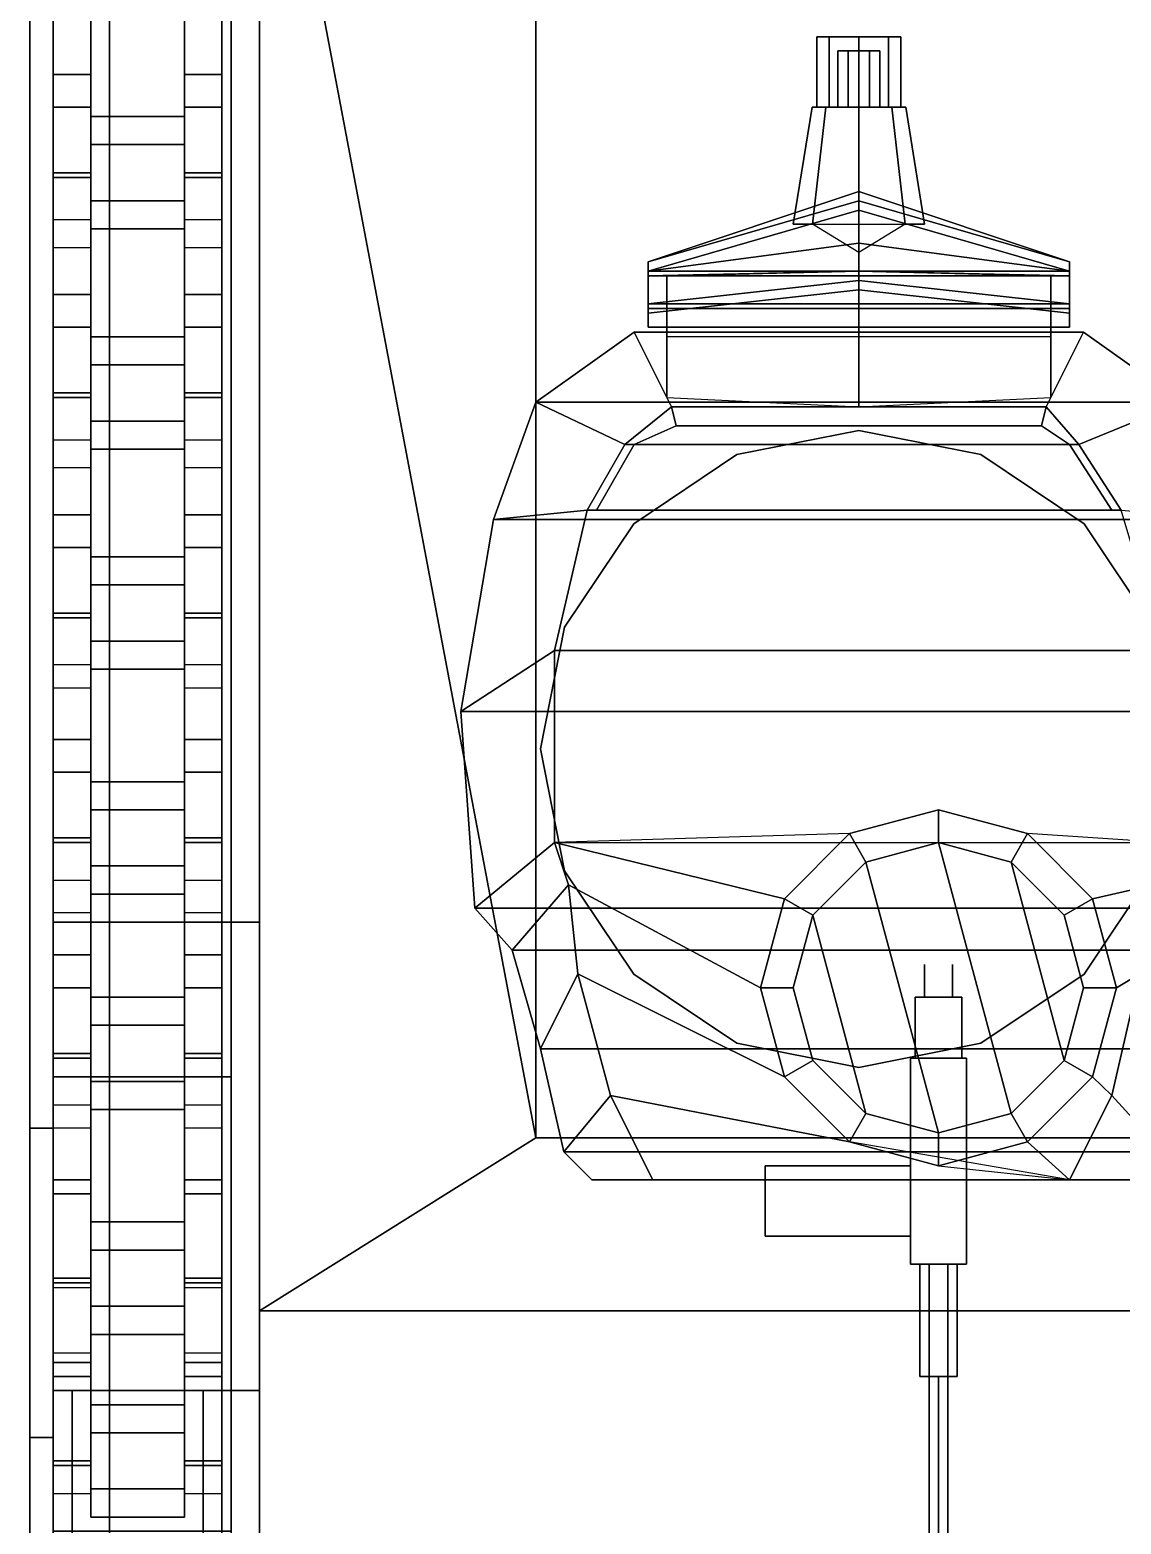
# Model space of a CAD drawing. Header units: millimetres. Extents: x -1.8 to 3, y -4.4 to 7.7.
# Drawn here: x -1.77 to 0.56, y -2.675 to 0.515 of the extents above; entities that cross this region are included whole.
import ezdxf

# ---------------------------------------------------------------- set-up
doc = ezdxf.new("R2010")
doc.units = ezdxf.units.MM
for name, color, linetype in [('gun', 1, 'Continuous'), ('mg_ring', 3, 'Continuous'), ('mudguards', 6, 'Continuous'), ('sleeve', 5, 'Continuous'), ('sleeve2', 5, 'Continuous'), ('tracks', 3, 'Continuous'), ('turret', 2, 'Continuous'), ('wheels', 2, 'Continuous')]:
    doc.layers.add(name, color=color, linetype=linetype)

msp = doc.modelspace()

# ---------------------------------------------------------------- linework, layer by layer
for points in [[(-1.77, 2.6, 0.87), (-1.77, 1.55, 0.45), (-1.77, -3.53, 1.47), (-1.77, 2.6, 1.47)], [(-1.77, 2.6, 1.47), (-1.77, -3.53, 1.47), (-1.72, -3.53, 1.47), (-1.72, 2.6, 1.47)], [(-1.72, -3.53, 1.47), (-1.72, 1.55, 0.45), (-1.72, 2.6, 0.87), (-1.72, 2.6, 1.47)], [(-1.28, 1.85, 0.43), (-1.28, -2.74, 0.43), (-1.28, -3.96, 2.05), (-1.28, 1.27, 2.05)], [(1.28, 1.85, 0.43), (1.28, -2.74, 0.43), (-1.28, -2.74, 0.43), (-1.28, 1.85, 0.43)], [(-1.77, 1.55, 0.45), (-1.77, -1.83, 0.45), (-1.77, -2.49, 0.7), (-1.77, -3.53, 1.47)], [(-1.72, 1.55, 0.45), (-1.72, -1.83, 0.45), (-1.77, -1.83, 0.45), (-1.77, 1.55, 0.45)], [(-1.72, -2.49, 0.7), (-1.72, -1.83, 0.45), (-1.72, 1.55, 0.45), (-1.72, -3.53, 1.47)], [(-1.28, 1.35, 2.04), (-1.28, 1.27, 2.05), (-0.69, -1.85, 2.41), (-0.69, 1.35, 2.41)], [(-0.69, 1.35, 2.41), (-0.69, -1.85, 2.41), (0.69, -1.85, 2.41), (0.69, 1.35, 2.41)], [(-0.69, -1.85, 2.41), (-1.28, 1.27, 2.05), (1.28, 1.27, 2.05), (0.69, -1.85, 2.41)], [(-1.28, 1.27, 2.05), (-1.28, -1.57, 2.05), (-1.28, -2.22, 2.05), (-0.69, -1.85, 2.41)], [(0.69, -1.85, 2.41), (1.28, 1.27, 2.05), (-1.28, 1.27, 2.05), (-0.69, -1.85, 2.41)], [(-1.64, 0.58, 0.45), (-1.64, 0.42, 0.31), (-1.72, 0.42, 0.31), (-1.72, 0.58, 0.45)], [(-1.72, 0.42, 0.31), (-1.72, 0.35, 0.34), (-1.72, 0.05, 0.45), (-1.72, 0.58, 0.45)], [(-1.64, 0.05, 0.45), (-1.64, 0.35, 0.34), (-1.64, 0.42, 0.31), (-1.64, 0.58, 0.45)], [(-1.36, 0.58, 0.45), (-1.36, 0.42, 0.31), (-1.44, 0.42, 0.31), (-1.44, 0.58, 0.45)], [(-1.44, 0.42, 0.31), (-1.44, 0.35, 0.34), (-1.44, 0.05, 0.45), (-1.44, 0.58, 0.45)], [(-1.36, 0.05, 0.45), (-1.36, 0.35, 0.34), (-1.36, 0.42, 0.31), (-1.36, 0.58, 0.45)], [(-1.64, 0.42, 0.31), (-1.64, 0.21, 0.16), (-1.72, 0.21, 0.16), (-1.72, 0.42, 0.31)], [(-1.72, 0.21, 0.16), (-1.72, 0.2, 0.22), (-1.72, 0.35, 0.34), (-1.72, 0.42, 0.31)], [(-1.64, 0.35, 0.34), (-1.64, 0.2, 0.22), (-1.64, 0.21, 0.16), (-1.64, 0.42, 0.31)], [(-1.36, 0.42, 0.31), (-1.36, 0.21, 0.16), (-1.44, 0.21, 0.16), (-1.44, 0.42, 0.31)], [(-1.44, 0.21, 0.16), (-1.44, 0.2, 0.22), (-1.44, 0.35, 0.34), (-1.44, 0.42, 0.31)], [(-1.36, 0.35, 0.34), (-1.36, 0.2, 0.22), (-1.36, 0.21, 0.16), (-1.36, 0.42, 0.31)], [(-1.72, 0.05, 0.45), (-1.72, 0.35, 0.34), (-1.64, 0.35, 0.34), (-1.64, 0.05, 0.45)], [(-1.72, 0.35, 0.34), (-1.72, 0.2, 0.22), (-1.64, 0.2, 0.22), (-1.64, 0.35, 0.34)], [(-1.44, 0.05, 0.45), (-1.44, 0.35, 0.34), (-1.36, 0.35, 0.34), (-1.36, 0.05, 0.45)], [(-1.44, 0.35, 0.34), (-1.44, 0.2, 0.22), (-1.36, 0.2, 0.22), (-1.36, 0.35, 0.34)], [(-1.64, 0.21, 0.16), (-1.64, 0.2, 0.22), (-1.72, 0.2, 0.22), (-1.72, 0.21, 0.16)], [(-1.36, 0.21, 0.16), (-1.36, 0.2, 0.22), (-1.44, 0.2, 0.22), (-1.44, 0.21, 0.16)], [(-1.72, -0.05, 0.31), (-1.72, -0.12, 0.34), (-1.72, -0.42, 0.45), (-1.72, 0.11, 0.45)], [(-1.64, 0.11, 0.45), (-1.64, -0.05, 0.31), (-1.72, -0.05, 0.31), (-1.72, 0.11, 0.45)], [(-1.64, -0.42, 0.45), (-1.64, -0.12, 0.34), (-1.64, -0.05, 0.31), (-1.64, 0.11, 0.45)], [(-1.44, -0.05, 0.31), (-1.44, -0.12, 0.34), (-1.44, -0.42, 0.45), (-1.44, 0.11, 0.45)], [(-1.36, 0.11, 0.45), (-1.36, -0.05, 0.31), (-1.44, -0.05, 0.31), (-1.44, 0.11, 0.45)], [(-1.36, -0.42, 0.45), (-1.36, -0.12, 0.34), (-1.36, -0.05, 0.31), (-1.36, 0.11, 0.45)], [(-1.72, -0.26, 0.16), (-1.72, -0.27, 0.22), (-1.72, -0.12, 0.34), (-1.72, -0.05, 0.31)], [(-1.64, -0.05, 0.31), (-1.64, -0.26, 0.16), (-1.72, -0.26, 0.16), (-1.72, -0.05, 0.31)], [(-1.64, -0.12, 0.34), (-1.64, -0.27, 0.22), (-1.64, -0.26, 0.16), (-1.64, -0.05, 0.31)], [(-1.44, -0.26, 0.16), (-1.44, -0.27, 0.22), (-1.44, -0.12, 0.34), (-1.44, -0.05, 0.31)], [(-1.36, -0.05, 0.31), (-1.36, -0.26, 0.16), (-1.44, -0.26, 0.16), (-1.44, -0.05, 0.31)], [(-1.36, -0.12, 0.34), (-1.36, -0.27, 0.22), (-1.36, -0.26, 0.16), (-1.36, -0.05, 0.31)], [(-1.72, -0.42, 0.45), (-1.72, -0.12, 0.34), (-1.64, -0.12, 0.34), (-1.64, -0.42, 0.45)], [(-1.72, -0.12, 0.34), (-1.72, -0.27, 0.22), (-1.64, -0.27, 0.22), (-1.64, -0.12, 0.34)], [(-1.44, -0.42, 0.45), (-1.44, -0.12, 0.34), (-1.36, -0.12, 0.34), (-1.36, -0.42, 0.45)], [(-1.44, -0.12, 0.34), (-1.44, -0.27, 0.22), (-1.36, -0.27, 0.22), (-1.36, -0.12, 0.34)], [(-1.64, -0.26, 0.16), (-1.64, -0.27, 0.22), (-1.72, -0.27, 0.22), (-1.72, -0.26, 0.16)], [(-1.36, -0.26, 0.16), (-1.36, -0.27, 0.22), (-1.44, -0.27, 0.22), (-1.44, -0.26, 0.16)], [(-1.64, -0.36, 0.45), (-1.64, -0.52, 0.31), (-1.72, -0.52, 0.31), (-1.72, -0.36, 0.45)], [(-1.72, -0.52, 0.31), (-1.72, -0.59, 0.34), (-1.72, -0.89, 0.45), (-1.72, -0.36, 0.45)], [(-1.64, -0.89, 0.45), (-1.64, -0.59, 0.34), (-1.64, -0.52, 0.31), (-1.64, -0.36, 0.45)], [(-1.36, -0.36, 0.45), (-1.36, -0.52, 0.31), (-1.44, -0.52, 0.31), (-1.44, -0.36, 0.45)], [(-1.44, -0.52, 0.31), (-1.44, -0.59, 0.34), (-1.44, -0.89, 0.45), (-1.44, -0.36, 0.45)], [(-1.36, -0.89, 0.45), (-1.36, -0.59, 0.34), (-1.36, -0.52, 0.31), (-1.36, -0.36, 0.45)], [(-1.64, -0.52, 0.31), (-1.64, -0.73, 0.16), (-1.72, -0.73, 0.16), (-1.72, -0.52, 0.31)], [(-1.72, -0.73, 0.16), (-1.72, -0.74, 0.22), (-1.72, -0.59, 0.34), (-1.72, -0.52, 0.31)], [(-1.64, -0.59, 0.34), (-1.64, -0.74, 0.22), (-1.64, -0.73, 0.16), (-1.64, -0.52, 0.31)], [(-1.36, -0.52, 0.31), (-1.36, -0.73, 0.16), (-1.44, -0.73, 0.16), (-1.44, -0.52, 0.31)], [(-1.44, -0.73, 0.16), (-1.44, -0.74, 0.22), (-1.44, -0.59, 0.34), (-1.44, -0.52, 0.31)], [(-1.36, -0.59, 0.34), (-1.36, -0.74, 0.22), (-1.36, -0.73, 0.16), (-1.36, -0.52, 0.31)], [(-1.72, -0.89, 0.45), (-1.72, -0.59, 0.34), (-1.64, -0.59, 0.34), (-1.64, -0.89, 0.45)], [(-1.72, -0.59, 0.34), (-1.72, -0.74, 0.22), (-1.64, -0.74, 0.22), (-1.64, -0.59, 0.34)], [(-1.44, -0.89, 0.45), (-1.44, -0.59, 0.34), (-1.36, -0.59, 0.34), (-1.36, -0.89, 0.45)], [(-1.44, -0.59, 0.34), (-1.44, -0.74, 0.22), (-1.36, -0.74, 0.22), (-1.36, -0.59, 0.34)], [(-1.64, -0.73, 0.16), (-1.64, -0.74, 0.22), (-1.72, -0.74, 0.22), (-1.72, -0.73, 0.16)], [(-1.36, -0.73, 0.16), (-1.36, -0.74, 0.22), (-1.44, -0.74, 0.22), (-1.44, -0.73, 0.16)], [(-1.72, -1, 0.31), (-1.72, -1.07, 0.34), (-1.72, -1.37, 0.45), (-1.72, -0.84, 0.45)], [(-1.64, -0.84, 0.45), (-1.64, -1, 0.31), (-1.72, -1, 0.31), (-1.72, -0.84, 0.45)], [(-1.64, -1.37, 0.45), (-1.64, -1.07, 0.34), (-1.64, -1, 0.31), (-1.64, -0.84, 0.45)], [(-1.44, -1, 0.31), (-1.44, -1.07, 0.34), (-1.44, -1.37, 0.45), (-1.44, -0.84, 0.45)], [(-1.36, -0.84, 0.45), (-1.36, -1, 0.31), (-1.44, -1, 0.31), (-1.44, -0.84, 0.45)], [(-1.36, -1.37, 0.45), (-1.36, -1.07, 0.34), (-1.36, -1, 0.31), (-1.36, -0.84, 0.45)], [(-1.72, -1.21, 0.16), (-1.72, -1.22, 0.22), (-1.72, -1.07, 0.34), (-1.72, -1, 0.31)], [(-1.64, -1, 0.31), (-1.64, -1.21, 0.16), (-1.72, -1.21, 0.16), (-1.72, -1, 0.31)], [(-1.64, -1.07, 0.34), (-1.64, -1.22, 0.22), (-1.64, -1.21, 0.16), (-1.64, -1, 0.31)], [(-1.44, -1.21, 0.16), (-1.44, -1.22, 0.22), (-1.44, -1.07, 0.34), (-1.44, -1, 0.31)], [(-1.36, -1, 0.31), (-1.36, -1.21, 0.16), (-1.44, -1.21, 0.16), (-1.44, -1, 0.31)], [(-1.36, -1.07, 0.34), (-1.36, -1.22, 0.22), (-1.36, -1.21, 0.16), (-1.36, -1, 0.31)], [(-1.72, -1.37, 0.45), (-1.72, -1.07, 0.34), (-1.64, -1.07, 0.34), (-1.64, -1.37, 0.45)], [(-1.72, -1.07, 0.34), (-1.72, -1.22, 0.22), (-1.64, -1.22, 0.22), (-1.64, -1.07, 0.34)], [(-1.44, -1.37, 0.45), (-1.44, -1.07, 0.34), (-1.36, -1.07, 0.34), (-1.36, -1.37, 0.45)], [(-1.44, -1.07, 0.34), (-1.44, -1.22, 0.22), (-1.36, -1.22, 0.22), (-1.36, -1.07, 0.34)], [(-1.64, -1.21, 0.16), (-1.64, -1.22, 0.22), (-1.72, -1.22, 0.22), (-1.72, -1.21, 0.16)], [(-1.36, -1.21, 0.16), (-1.36, -1.22, 0.22), (-1.44, -1.22, 0.22), (-1.44, -1.21, 0.16)], [(-1.64, -1.3, 0.45), (-1.64, -1.46, 0.31), (-1.72, -1.46, 0.31), (-1.72, -1.3, 0.45)], [(-1.72, -1.46, 0.31), (-1.72, -1.53, 0.34), (-1.72, -1.83, 0.45), (-1.72, -1.3, 0.45)], [(-1.64, -1.83, 0.45), (-1.64, -1.53, 0.34), (-1.64, -1.46, 0.31), (-1.64, -1.3, 0.45)], [(-1.36, -1.3, 0.45), (-1.36, -1.46, 0.31), (-1.44, -1.46, 0.31), (-1.44, -1.3, 0.45)], [(-1.44, -1.46, 0.31), (-1.44, -1.53, 0.34), (-1.44, -1.83, 0.45), (-1.44, -1.3, 0.45)], [(-1.36, -1.83, 0.45), (-1.36, -1.53, 0.34), (-1.36, -1.46, 0.31), (-1.36, -1.3, 0.45)], [(-1.28, -1.39, 1.72), (-1.28, -1.39, 1.32), (-1.72, -1.39, 1.32), (-1.72, -1.39, 1.72)], [(-1.72, -1.39, 1.32), (-1.72, -2.39, 1.32), (-1.72, -2.39, 1.72), (-1.72, -1.39, 1.72)], [(-1.72, -1.39, 1.72), (-1.72, -2.39, 1.72), (-1.28, -2.39, 1.72), (-1.28, -1.39, 1.72)], [(-1.28, -2.39, 1.72), (-1.28, -2.39, 1.32), (-1.28, -1.39, 1.32), (-1.28, -1.39, 1.72)], [(-1.64, -1.46, 0.31), (-1.64, -1.67, 0.16), (-1.72, -1.67, 0.16), (-1.72, -1.46, 0.31)], [(-1.72, -1.67, 0.16), (-1.72, -1.68, 0.22), (-1.72, -1.53, 0.34), (-1.72, -1.46, 0.31)], [(-1.64, -1.53, 0.34), (-1.64, -1.68, 0.22), (-1.64, -1.67, 0.16), (-1.64, -1.46, 0.31)], [(-1.36, -1.46, 0.31), (-1.36, -1.67, 0.16), (-1.44, -1.67, 0.16), (-1.44, -1.46, 0.31)], [(-1.44, -1.67, 0.16), (-1.44, -1.68, 0.22), (-1.44, -1.53, 0.34), (-1.44, -1.46, 0.31)], [(-1.36, -1.53, 0.34), (-1.36, -1.68, 0.22), (-1.36, -1.67, 0.16), (-1.36, -1.46, 0.31)], [(-1.72, -1.83, 0.45), (-1.72, -1.53, 0.34), (-1.64, -1.53, 0.34), (-1.64, -1.83, 0.45)], [(-1.72, -1.53, 0.34), (-1.72, -1.68, 0.22), (-1.64, -1.68, 0.22), (-1.64, -1.53, 0.34)], [(-1.44, -1.83, 0.45), (-1.44, -1.53, 0.34), (-1.36, -1.53, 0.34), (-1.36, -1.83, 0.45)], [(-1.44, -1.53, 0.34), (-1.44, -1.68, 0.22), (-1.36, -1.68, 0.22), (-1.36, -1.53, 0.34)], [(-1.64, -1.67, 0.16), (-1.64, -1.68, 0.22), (-1.72, -1.68, 0.22), (-1.72, -1.67, 0.16)], [(-1.36, -1.67, 0.16), (-1.36, -1.68, 0.22), (-1.44, -1.68, 0.22), (-1.44, -1.67, 0.16)], [(-1.72, -1.94, 0.38), (-1.72, -1.97, 0.44), (-1.72, -2.31, 0.64), (-1.72, -1.78, 0.45)], [(-1.64, -1.78, 0.45), (-1.64, -1.94, 0.38), (-1.72, -1.94, 0.38), (-1.72, -1.78, 0.45)], [(-1.64, -2.31, 0.64), (-1.64, -1.97, 0.44), (-1.64, -1.94, 0.38), (-1.64, -1.78, 0.45)], [(-1.44, -1.94, 0.38), (-1.44, -1.97, 0.44), (-1.44, -2.31, 0.64), (-1.44, -1.78, 0.45)], [(-1.36, -1.78, 0.45), (-1.36, -1.94, 0.38), (-1.44, -1.94, 0.38), (-1.44, -1.78, 0.45)], [(-1.36, -2.31, 0.64), (-1.36, -1.97, 0.44), (-1.36, -1.94, 0.38), (-1.36, -1.78, 0.45)], [(-1.77, -2.49, 0.7), (-1.77, -1.83, 0.45), (-1.72, -1.83, 0.45), (-1.72, -2.49, 0.7)], [(-0.69, -1.85, 2.41), (-1.28, -2.22, 2.05), (1.28, -2.22, 2.05), (0.69, -1.85, 2.41)], [(-1.72, -2.15, 0.31), (-1.72, -2.16, 0.37), (-1.72, -1.97, 0.44), (-1.72, -1.94, 0.38)], [(-1.64, -1.94, 0.38), (-1.64, -2.15, 0.31), (-1.72, -2.15, 0.31), (-1.72, -1.94, 0.38)], [(-1.64, -1.97, 0.44), (-1.64, -2.16, 0.37), (-1.64, -2.15, 0.31), (-1.64, -1.94, 0.38)], [(-1.44, -2.15, 0.31), (-1.44, -2.16, 0.37), (-1.44, -1.97, 0.44), (-1.44, -1.94, 0.38)], [(-1.36, -1.94, 0.38), (-1.36, -2.15, 0.31), (-1.44, -2.15, 0.31), (-1.44, -1.94, 0.38)], [(-1.36, -1.97, 0.44), (-1.36, -2.16, 0.37), (-1.36, -2.15, 0.31), (-1.36, -1.94, 0.38)], [(-1.72, -2.31, 0.64), (-1.72, -1.97, 0.44), (-1.64, -1.97, 0.44), (-1.64, -2.31, 0.64)], [(-1.72, -1.97, 0.44), (-1.72, -2.16, 0.37), (-1.64, -2.16, 0.37), (-1.64, -1.97, 0.44)], [(-1.44, -2.31, 0.64), (-1.44, -1.97, 0.44), (-1.36, -1.97, 0.44), (-1.36, -2.31, 0.64)], [(-1.44, -1.97, 0.44), (-1.44, -2.16, 0.37), (-1.36, -2.16, 0.37), (-1.36, -1.97, 0.44)], [(-1.64, -2.15, 0.31), (-1.64, -2.16, 0.37), (-1.72, -2.16, 0.37), (-1.72, -2.15, 0.31)], [(-1.36, -2.15, 0.31), (-1.36, -2.16, 0.37), (-1.44, -2.16, 0.37), (-1.44, -2.15, 0.31)], [(-1.72, -2.33, 0.49), (-1.72, -2.36, 0.57), (-1.72, -2.61, 0.79), (-1.72, -2.17, 0.6)], [(-1.64, -2.17, 0.6), (-1.64, -2.33, 0.49), (-1.72, -2.33, 0.49), (-1.72, -2.17, 0.6)], [(-1.64, -2.61, 0.79), (-1.64, -2.36, 0.57), (-1.64, -2.33, 0.49), (-1.64, -2.17, 0.6)], [(-1.44, -2.33, 0.49), (-1.44, -2.36, 0.57), (-1.44, -2.61, 0.79), (-1.44, -2.17, 0.6)], [(-1.36, -2.17, 0.6), (-1.36, -2.33, 0.49), (-1.44, -2.33, 0.49), (-1.44, -2.17, 0.6)], [(-1.36, -2.61, 0.79), (-1.36, -2.36, 0.57), (-1.36, -2.33, 0.49), (-1.36, -2.17, 0.6)], [(-1.28, -2.22, 2.05), (-1.28, -3.96, 2.05), (1.28, -3.96, 2.05), (1.28, -2.22, 2.05)], [(-1.72, -2.54, 0.46), (-1.72, -2.55, 0.52), (-1.72, -2.36, 0.57), (-1.72, -2.33, 0.49)], [(-1.64, -2.33, 0.49), (-1.64, -2.54, 0.46), (-1.72, -2.54, 0.46), (-1.72, -2.33, 0.49)], [(-1.72, -2.61, 0.79), (-1.72, -2.36, 0.57), (-1.64, -2.36, 0.57), (-1.64, -2.61, 0.79)], [(-1.72, -2.36, 0.57), (-1.72, -2.55, 0.52), (-1.64, -2.55, 0.52), (-1.64, -2.36, 0.57)], [(-1.64, -2.36, 0.57), (-1.64, -2.55, 0.52), (-1.64, -2.54, 0.46), (-1.64, -2.33, 0.49)], [(-1.44, -2.54, 0.46), (-1.44, -2.55, 0.52), (-1.44, -2.36, 0.57), (-1.44, -2.33, 0.49)], [(-1.36, -2.33, 0.49), (-1.36, -2.54, 0.46), (-1.44, -2.54, 0.46), (-1.44, -2.33, 0.49)], [(-1.44, -2.61, 0.79), (-1.44, -2.36, 0.57), (-1.36, -2.36, 0.57), (-1.36, -2.61, 0.79)], [(-1.44, -2.36, 0.57), (-1.44, -2.55, 0.52), (-1.36, -2.55, 0.52), (-1.36, -2.36, 0.57)], [(-1.36, -2.36, 0.57), (-1.36, -2.55, 0.52), (-1.36, -2.54, 0.46), (-1.36, -2.33, 0.49)], [(-1.68, -2.39, 1.32), (-1.68, -3.48, 1.56), (-1.72, -3.48, 1.56), (-1.72, -2.39, 1.32)], [(-1.72, -2.39, 1.72), (-1.72, -3.48, 1.65), (-1.68, -3.48, 1.65), (-1.68, -2.39, 1.72)], [(-1.72, -2.39, 1.32), (-1.72, -3.48, 1.56), (-1.72, -3.48, 1.65), (-1.72, -2.39, 1.72)], [(-1.68, -3.48, 1.65), (-1.68, -3.48, 1.56), (-1.68, -2.39, 1.32), (-1.68, -2.39, 1.72)], [(-1.68, -2.39, 1.72), (-1.68, -2.39, 1.32), (-1.28, -2.39, 1.32), (-1.28, -2.39, 1.72)], [(-1.36, -2.39, 1.32), (-1.36, -3.48, 1.56), (-1.4, -3.48, 1.56), (-1.4, -2.39, 1.32)], [(-1.4, -2.39, 1.72), (-1.4, -3.48, 1.65), (-1.36, -3.48, 1.65), (-1.36, -2.39, 1.72)], [(-1.4, -2.39, 1.32), (-1.4, -3.48, 1.56), (-1.4, -3.48, 1.65), (-1.4, -2.39, 1.72)], [(-1.36, -3.48, 1.65), (-1.36, -3.48, 1.56), (-1.36, -2.39, 1.32), (-1.36, -2.39, 1.72)], [(-1.77, -3.53, 1.47), (-1.77, -2.49, 0.7), (-1.72, -2.49, 0.7), (-1.72, -3.53, 1.47)], [(-1.64, -2.54, 0.46), (-1.64, -2.55, 0.52), (-1.72, -2.55, 0.52), (-1.72, -2.54, 0.46)], [(-1.36, -2.54, 0.46), (-1.36, -2.55, 0.52), (-1.44, -2.55, 0.52), (-1.44, -2.54, 0.46)]]:
    msp.add_3dface(points)
at = {"layer": 'gun'}
for points in [[(0.0225, 0.47, 2.691), (-0.0225, 0.47, 2.691), (-0.045, 0.47, 2.73), (0.045, 0.47, 2.73)], [(0.045, 0.47, 2.73), (-0.045, 0.47, 2.73), (-0.0225, 0.47, 2.769), (0.0225, 0.47, 2.769)], [(-0.045, 0.47, 2.73), (-0.0225, 0.47, 2.691), (-0.0225, 0.35, 2.691), (-0.045, 0.35, 2.73)], [(-0.0225, 0.47, 2.769), (-0.045, 0.47, 2.73), (-0.045, 0.35, 2.73), (-0.0225, 0.35, 2.769)], [(-0.0225, 0.47, 2.691), (0.0225, 0.47, 2.691), (0.0225, 0.35, 2.691), (-0.0225, 0.35, 2.691)], [(0.0225, 0.47, 2.769), (-0.0225, 0.47, 2.769), (-0.0225, 0.35, 2.769), (0.0225, 0.35, 2.769)], [(0.0225, 0.47, 2.691), (0.045, 0.47, 2.73), (0.045, 0.35, 2.73), (0.0225, 0.35, 2.691)], [(0.045, 0.47, 2.73), (0.0225, 0.47, 2.769), (0.0225, 0.35, 2.769), (0.045, 0.35, 2.73)], [(0.14, -1.55, 3.35), (0.14, -1.55, 3.32), (0.14, -1.51, 3.32), (0.14, -1.48, 3.35)], [(0.14, -1.55, 3.28), (0.14, -1.55, 3.25), (0.14, -1.48, 3.25), (0.14, -1.51, 3.28)], [(0.14, -1.51, 3.32), (0.14, -1.51, 3.28), (0.14, -1.48, 3.25), (0.14, -1.48, 3.35)], [(0.2, -1.55, 3.28), (0.2, -1.55, 3.25), (0.2, -1.48, 3.25), (0.2, -1.51, 3.28)], [(0.2, -1.55, 3.35), (0.2, -1.55, 3.32), (0.2, -1.51, 3.32), (0.2, -1.48, 3.35)], [(0.2, -1.51, 3.32), (0.2, -1.51, 3.28), (0.2, -1.48, 3.25), (0.2, -1.48, 3.35)], [(0.12, -1.55, 3.23), (0.12, -1.68, 3.23), (0.12, -1.68, 3.37), (0.12, -1.55, 3.37)], [(0.22, -1.55, 3.37), (0.22, -1.55, 3.23), (0.12, -1.55, 3.23), (0.12, -1.55, 3.37)], [(0.22, -1.55, 3.23), (0.22, -1.68, 3.23), (0.12, -1.68, 3.23), (0.12, -1.55, 3.23)], [(0.12, -1.55, 3.37), (0.12, -1.68, 3.37), (0.22, -1.68, 3.37), (0.22, -1.55, 3.37)], [(0.22, -1.68, 3.37), (0.22, -1.68, 3.23), (0.22, -1.55, 3.23), (0.22, -1.55, 3.37)], [(0.23, -1.68, 3.37), (0.23, -1.68, 3.21), (0.11, -1.68, 3.21), (0.11, -1.68, 3.37)], [(0.11, -1.68, 3.21), (0.11, -2.12, 3.21), (0.11, -2.12, 3.37), (0.11, -1.68, 3.37)], [(0.23, -1.68, 3.21), (0.23, -2.12, 3.21), (0.11, -2.12, 3.21), (0.11, -1.68, 3.21)], [(0.11, -1.68, 3.37), (0.11, -2.12, 3.37), (0.23, -2.12, 3.37), (0.23, -1.68, 3.37)], [(0.23, -2.12, 3.37), (0.23, -2.12, 3.21), (0.23, -1.68, 3.21), (0.23, -1.68, 3.37)], [(-0.2, -1.91, 3.41), (-0.2, -1.91, 3.14), (-0.2, -2.06, 3.14), (-0.2, -2.06, 3.41)], [(0.11, -1.91, 3.41), (0.11, -1.91, 3.14), (-0.2, -1.91, 3.14), (-0.2, -1.91, 3.41)], [(-0.2, -1.91, 3.14), (0.11, -1.91, 3.14), (0.11, -2.06, 3.14), (-0.2, -2.06, 3.14)], [(-0.2, -2.06, 3.41), (0.11, -2.06, 3.41), (0.11, -1.91, 3.41), (-0.2, -1.91, 3.41)], [(0.11, -2.06, 3.41), (0.11, -2.06, 3.14), (0.11, -1.91, 3.14), (0.11, -1.91, 3.41)], [(-0.2, -2.06, 3.14), (0.11, -2.06, 3.14), (0.11, -2.06, 3.41), (-0.2, -2.06, 3.41)], [(0.11, -2.12, 3.37), (0.11, -2.12, 3.21), (0.23, -2.12, 3.21), (0.23, -2.12, 3.37)], [(0.13, -2.12, 3.3), (0.15, -2.12, 3.2654), (0.15, -2.36, 3.2654), (0.13, -2.36, 3.3)], [(0.15, -2.12, 3.3346), (0.13, -2.12, 3.3), (0.13, -2.36, 3.3), (0.15, -2.36, 3.3346)], [(0.15, -2.12, 3.2654), (0.19, -2.12, 3.2654), (0.19, -2.36, 3.2654), (0.15, -2.36, 3.2654)], [(0.19, -2.12, 3.3346), (0.15, -2.12, 3.3346), (0.15, -2.36, 3.3346), (0.19, -2.36, 3.3346)], [(0.19, -2.12, 3.2654), (0.21, -2.12, 3.3), (0.21, -2.36, 3.3), (0.19, -2.36, 3.2654)], [(0.21, -2.12, 3.3), (0.19, -2.12, 3.3346), (0.19, -2.36, 3.3346), (0.21, -2.36, 3.3)], [(0.21, -2.36, 3.3), (0.13, -2.36, 3.3), (0.15, -2.36, 3.2654), (0.19, -2.36, 3.2654)], [(0.19, -2.36, 3.3346), (0.15, -2.36, 3.3346), (0.13, -2.36, 3.3), (0.21, -2.36, 3.3)], [(0.15, -2.36, 3.3), (0.17, -2.36, 3.28), (0.17, -3.03, 3.28), (0.15, -3.03, 3.3)], [(0.17, -2.36, 3.32), (0.15, -2.36, 3.3), (0.15, -3.03, 3.3), (0.17, -3.03, 3.32)], [(0.17, -2.36, 3.28), (0.19, -2.36, 3.3), (0.19, -3.03, 3.3), (0.17, -3.03, 3.28)], [(0.19, -2.36, 3.3), (0.17, -2.36, 3.32), (0.17, -3.03, 3.32), (0.19, -3.03, 3.3)]]:
    msp.add_3dface(points, dxfattribs=at)
at = {"layer": 'mg_ring'}
for points in [[(0.015, -1.2615, 3.03), (0.17, -1.22, 3.03), (0.17, -1.15, 3.03), (-0.02, -1.2009, 3.03)], [(-0.02, -1.2009, 3.03), (0.17, -1.15, 3.03), (0.17, -1.15, 3.02), (-0.02, -1.2009, 3.02)], [(0.17, -1.22, 3.03), (0.325, -1.2615, 3.03), (0.36, -1.2009, 3.03), (0.17, -1.15, 3.03)], [(0.17, -1.15, 3.03), (0.36, -1.2009, 3.03), (0.36, -1.2009, 3.02), (0.17, -1.15, 3.02)], [(-0.0985, -1.375, 3.03), (0.015, -1.2615, 3.03), (-0.02, -1.2009, 3.03), (-0.1591, -1.34, 3.03)], [(-0.1591, -1.34, 3.03), (-0.02, -1.2009, 3.03), (-0.02, -1.2009, 3.02), (-0.1591, -1.34, 3.02)], [(0.325, -1.2615, 3.03), (0.4385, -1.375, 3.03), (0.4991, -1.34, 3.03), (0.36, -1.2009, 3.03)], [(0.36, -1.2009, 3.03), (0.4991, -1.34, 3.03), (0.4991, -1.34, 3.02), (0.36, -1.2009, 3.02)], [(0.17, -1.22, 3.03), (0.015, -1.2615, 3.03), (0.015, -1.2615, 2.9), (0.17, -1.22, 2.9)], [(0.325, -1.7985, 2.9), (0.17, -1.22, 2.9), (0.015, -1.2615, 2.9), (0.17, -1.84, 2.9)], [(0.325, -1.2615, 3.03), (0.17, -1.22, 3.03), (0.17, -1.22, 2.9), (0.325, -1.2615, 2.9)], [(0.4385, -1.685, 2.9), (0.325, -1.2615, 2.9), (0.17, -1.22, 2.9), (0.325, -1.7985, 2.9)], [(0.015, -1.2615, 3.03), (-0.0985, -1.375, 3.03), (-0.0985, -1.375, 2.9), (0.015, -1.2615, 2.9)], [(0.17, -1.84, 2.9), (0.015, -1.2615, 2.9), (-0.0985, -1.375, 2.9), (0.015, -1.7985, 2.9)], [(0.4385, -1.375, 3.03), (0.325, -1.2615, 3.03), (0.325, -1.2615, 2.9), (0.4385, -1.375, 2.9)], [(0.48, -1.53, 2.9), (0.4385, -1.375, 2.9), (0.325, -1.2615, 2.9), (0.4385, -1.685, 2.9)], [(-0.14, -1.53, 3.03), (-0.0985, -1.375, 3.03), (-0.1591, -1.34, 3.03), (-0.21, -1.53, 3.03)], [(-0.21, -1.53, 3.03), (-0.1591, -1.34, 3.03), (-0.1591, -1.34, 3.02), (-0.21, -1.53, 3.02)], [(0.4385, -1.375, 3.03), (0.48, -1.53, 3.03), (0.55, -1.53, 3.03), (0.4991, -1.34, 3.03)], [(0.4991, -1.34, 3.03), (0.55, -1.53, 3.03), (0.55, -1.53, 3.02), (0.4991, -1.34, 3.02)], [(-0.0985, -1.375, 3.03), (-0.14, -1.53, 3.03), (-0.14, -1.53, 2.9), (-0.0985, -1.375, 2.9)], [(0.015, -1.7985, 2.9), (-0.0985, -1.375, 2.9), (-0.14, -1.53, 2.9), (-0.0985, -1.685, 2.9)], [(0.48, -1.53, 3.03), (0.4385, -1.375, 3.03), (0.4385, -1.375, 2.9), (0.48, -1.53, 2.9)], [(-0.0985, -1.685, 3.03), (-0.14, -1.53, 3.03), (-0.21, -1.53, 3.03), (-0.1591, -1.72, 3.03)], [(-0.1591, -1.72, 3.03), (-0.21, -1.53, 3.03), (-0.21, -1.53, 3.02), (-0.1591, -1.72, 3.02)], [(-0.14, -1.53, 3.03), (-0.0985, -1.685, 3.03), (-0.0985, -1.685, 2.9), (-0.14, -1.53, 2.9)], [(0.4385, -1.685, 3.03), (0.48, -1.53, 3.03), (0.48, -1.53, 2.9), (0.4385, -1.685, 2.9)], [(0.48, -1.53, 3.03), (0.4385, -1.685, 3.03), (0.4991, -1.72, 3.03), (0.55, -1.53, 3.03)], [(0.55, -1.53, 3.03), (0.4991, -1.72, 3.03), (0.4991, -1.72, 3.02), (0.55, -1.53, 3.02)], [(0.015, -1.7985, 3.03), (-0.0985, -1.685, 3.03), (-0.1591, -1.72, 3.03), (-0.02, -1.8591, 3.03)], [(-0.0985, -1.685, 3.03), (0.015, -1.7985, 3.03), (0.015, -1.7985, 2.9), (-0.0985, -1.685, 2.9)], [(0.325, -1.7985, 3.03), (0.4385, -1.685, 3.03), (0.4385, -1.685, 2.9), (0.325, -1.7985, 2.9)], [(0.4385, -1.685, 3.03), (0.325, -1.7985, 3.03), (0.36, -1.8591, 3.03), (0.4991, -1.72, 3.03)], [(-0.02, -1.8591, 3.03), (-0.1591, -1.72, 3.03), (-0.1591, -1.72, 3.02), (-0.02, -1.8591, 3.02)], [(0.4991, -1.72, 3.03), (0.36, -1.8591, 3.03), (0.36, -1.8591, 3.02), (0.4991, -1.72, 3.02)], [(0.11, -1.9, 3.31), (0.11, -1.91, 3.03), (0.11, -1.76, 3.03), (0.11, -1.84, 3.31)], [(0.23, -1.9, 3.31), (0.23, -1.91, 3.03), (0.23, -1.76, 3.03), (0.23, -1.84, 3.31)], [(0.17, -1.84, 3.03), (0.015, -1.7985, 3.03), (-0.02, -1.8591, 3.03), (0.17, -1.91, 3.03)], [(0.015, -1.7985, 3.03), (0.17, -1.84, 3.03), (0.17, -1.84, 2.9), (0.015, -1.7985, 2.9)], [(0.17, -1.84, 3.03), (0.325, -1.7985, 3.03), (0.325, -1.7985, 2.9), (0.17, -1.84, 2.9)], [(0.325, -1.7985, 3.03), (0.17, -1.84, 3.03), (0.17, -1.91, 3.03), (0.36, -1.8591, 3.03)], [(0.17, -1.91, 3.03), (-0.02, -1.8591, 3.03), (-0.02, -1.8591, 3.02), (0.17, -1.91, 3.02)], [(0.36, -1.8591, 3.03), (0.17, -1.91, 3.03), (0.17, -1.91, 3.02), (0.36, -1.8591, 3.02)]]:
    msp.add_3dface(points, dxfattribs=at)
at = {"layer": 'mudguards'}
for points in [[(-1.6, 1.27, 2.05), (-1.6, -4.22, 2.05), (-1.28, -4.22, 2.05), (-1.28, 1.27, 2.05)], [(-1.6, 1.27, 2.01), (-1.6, -4.22, 2.01), (-1.6, -4.22, 2.05), (-1.6, 1.27, 2.05)], [(-1.28, 1.27, 2.01), (-1.28, -4.22, 2.01), (-1.6, -4.22, 2.01), (-1.6, 1.27, 2.01)]]:
    msp.add_3dface(points, dxfattribs=at)
at = {"layer": 'sleeve'}
for points in [[(-0.0636, 0.5, 2.7936), (-0.09, 0.5, 2.73), (-0.09, 0.35, 2.73), (-0.0636, 0.35, 2.7936)], [(-0.09, 0.5, 2.73), (-0.0636, 0.5, 2.6664), (-0.0636, 0.35, 2.6664), (-0.09, 0.35, 2.73)], [(-0.0636, 0.5, 2.6664), (0, 0.5, 2.64), (0, 0.35, 2.64), (-0.0636, 0.35, 2.6664)], [(0, 0.5, 2.82), (-0.0636, 0.5, 2.7936), (-0.0636, 0.35, 2.7936), (0, 0.35, 2.82)], [(0, 0.5, 2.64), (0.0636, 0.5, 2.6664), (0.0636, 0.35, 2.6664), (0, 0.35, 2.64)], [(0.0636, 0.5, 2.7936), (0, 0.5, 2.82), (0, 0.35, 2.82), (0.0636, 0.35, 2.7936)], [(0.09, 0.5, 2.73), (0.0636, 0.5, 2.7936), (0.0636, 0.35, 2.7936), (0.09, 0.35, 2.73)], [(0.0636, 0.5, 2.6664), (0.09, 0.5, 2.73), (0.09, 0.35, 2.73), (0.0636, 0.35, 2.6664)], [(-0.0707, 0.35, 2.8007), (-0.1, 0.35, 2.73), (-0.14, 0.1, 2.73), (-0.099, 0.1, 2.829)], [(-0.1, 0.35, 2.73), (-0.0707, 0.35, 2.6593), (-0.099, 0.1, 2.631), (-0.14, 0.1, 2.73)], [(0.1, 0.35, 2.73), (0.0707, 0.35, 2.6593), (-0.1, 0.35, 2.73), (-0.0707, 0.35, 2.8007)], [(0.0707, 0.35, 2.6593), (0, 0.35, 2.63), (-0.0707, 0.35, 2.6593), (-0.1, 0.35, 2.73)], [(-0.0707, 0.35, 2.6593), (0, 0.35, 2.63), (0, 0.04, 2.59), (-0.099, 0.1, 2.631)], [(0, 0.35, 2.83), (-0.0707, 0.35, 2.8007), (-0.099, 0.1, 2.829), (0, 0.1, 2.87)], [(0.0707, 0.35, 2.8007), (0.1, 0.35, 2.73), (-0.0707, 0.35, 2.8007), (0, 0.35, 2.83)], [(0, 0.35, 2.63), (0.0707, 0.35, 2.6593), (0.099, 0.1, 2.631), (0, 0.04, 2.59)], [(0.0707, 0.35, 2.8007), (0, 0.35, 2.83), (0, 0.1, 2.87), (0.099, 0.1, 2.829)], [(0.1, 0.35, 2.73), (0.0707, 0.35, 2.8007), (0.099, 0.1, 2.829), (0.14, 0.1, 2.73)], [(0.0707, 0.35, 2.6593), (0.1, 0.35, 2.73), (0.14, 0.1, 2.73), (0.099, 0.1, 2.631)], [(0.45, 0.02, 2.68), (0.45, 0, 2.6), (0, 0.13, 2.64), (0, 0.17, 2.71)], [(0.45, 0.02, 2.8), (0.45, 0.02, 2.68), (0, 0.17, 2.71), (0, 0.17, 2.76)], [(0.45, 0.02, 2.82), (0.45, 0.02, 2.8), (0, 0.17, 2.76), (0, 0.15, 2.82)], [(0.45, 0, 2.91), (0.45, 0.02, 2.82), (0, 0.15, 2.82), (0, 0.06, 2.91)], [(0.45, 0, 2.6), (0.45, -0.09, 2.52), (0, -0.04, 2.54), (0, 0.13, 2.64)], [(0.45, 0, 2.97), (0.45, 0, 2.91), (0, 0.06, 2.91), (0, 0, 2.97)], [(0, 0, 2.68), (0, -0.02, 2.6), (0.45, -0.07, 2.6), (0.45, -0.01, 2.68)], [(0, 0, 2.8), (0, 0, 2.68), (0.45, -0.01, 2.68), (0.45, -0.01, 2.8)], [(0, -0.01, 2.82), (0, 0, 2.8), (0.45, -0.01, 2.8), (0.45, -0.01, 2.82)], [(0, 0, 2.97), (0, -0.07, 3), (0.45, -0.07, 3), (0.45, 0, 2.97)], [(0.45, -0.01, 2.68), (0.45, -0.07, 2.6), (0.45, 0, 2.6), (0.45, 0.02, 2.68)], [(0.45, -0.01, 2.8), (0.45, -0.01, 2.68), (0.45, 0.02, 2.68), (0.45, 0.02, 2.8)], [(0.45, -0.01, 2.82), (0.45, -0.01, 2.8), (0.45, 0.02, 2.8), (0.45, 0.02, 2.82)], [(0.45, -0.08, 2.9), (0.45, -0.01, 2.82), (0.45, 0.02, 2.82), (0.45, 0, 2.91)], [(0.45, -0.07, 3), (0.45, -0.08, 2.9), (0.45, 0, 2.91), (0.45, 0, 2.97)], [(0.45, -0.07, 2.6), (0.45, -0.12, 2.52), (0.45, -0.09, 2.52), (0.45, 0, 2.6)], [(0, -0.08, 2.9), (0, -0.01, 2.82), (0.45, -0.01, 2.82), (0.45, -0.08, 2.9)], [(0, -0.02, 2.6), (0, -0.12, 2.52), (0.45, -0.12, 2.52), (0.45, -0.07, 2.6)], [(0.45, -0.09, 2.52), (0.45, -0.12, 2.52), (0, -0.12, 2.52), (0, -0.04, 2.54)], [(0, -0.07, 3), (0, -0.08, 2.9), (0.45, -0.08, 2.9), (0.45, -0.07, 3)]]:
    msp.add_3dface(points, dxfattribs=at)
at = {"layer": 'sleeve2'}
for points in [[(-0.45, 0.02, 2.68), (-0.45, 0, 2.6), (0, 0.13, 2.64), (0, 0.17, 2.71)], [(-0.45, 0.02, 2.82), (-0.45, 0.02, 2.8), (0, 0.17, 2.76), (0, 0.15, 2.82)], [(-0.45, 0.02, 2.8), (-0.45, 0.02, 2.68), (0, 0.17, 2.71), (0, 0.17, 2.76)], [(-0.45, 0, 2.91), (-0.45, 0.02, 2.82), (0, 0.15, 2.82), (0, 0.06, 2.91)], [(-0.45, 0, 2.6), (-0.45, -0.09, 2.52), (0, -0.04, 2.54), (0, 0.13, 2.64)], [(-0.45, 0, 2.97), (-0.45, 0, 2.91), (0, 0.06, 2.91), (0, 0, 2.97)], [(-0.45, -0.01, 2.68), (-0.45, -0.07, 2.6), (-0.45, 0, 2.6), (-0.45, 0.02, 2.68)], [(-0.45, -0.01, 2.8), (-0.45, -0.01, 2.68), (-0.45, 0.02, 2.68), (-0.45, 0.02, 2.8)], [(-0.45, -0.01, 2.82), (-0.45, -0.01, 2.8), (-0.45, 0.02, 2.8), (-0.45, 0.02, 2.82)], [(-0.45, -0.08, 2.9), (-0.45, -0.01, 2.82), (-0.45, 0.02, 2.82), (-0.45, 0, 2.91)], [(-0.45, -0.07, 3), (-0.45, -0.08, 2.9), (-0.45, 0, 2.91), (-0.45, 0, 2.97)], [(0, 0, 2.68), (0, -0.02, 2.6), (-0.45, -0.07, 2.6), (-0.45, -0.01, 2.68)], [(-0.45, -0.07, 2.6), (-0.45, -0.12, 2.52), (-0.45, -0.09, 2.52), (-0.45, 0, 2.6)], [(0, 0, 2.8), (0, 0, 2.68), (-0.45, -0.01, 2.68), (-0.45, -0.01, 2.8)], [(0, -0.01, 2.82), (0, 0, 2.8), (-0.45, -0.01, 2.8), (-0.45, -0.01, 2.82)], [(0, 0, 2.97), (0, -0.07, 3), (-0.45, -0.07, 3), (-0.45, 0, 2.97)], [(0, -0.08, 2.9), (0, -0.01, 2.82), (-0.45, -0.01, 2.82), (-0.45, -0.08, 2.9)], [(0, -0.02, 2.6), (0, -0.12, 2.52), (-0.45, -0.12, 2.52), (-0.45, -0.07, 2.6)], [(-0.45, -0.09, 2.52), (-0.45, -0.12, 2.52), (0, -0.12, 2.52), (0, -0.04, 2.54)], [(0, -0.07, 3), (0, -0.08, 2.9), (-0.45, -0.08, 2.9), (-0.45, -0.07, 3)]]:
    msp.add_3dface(points, dxfattribs=at)
at = {"layer": 'tracks'}
for points in [[(-1.34, -3.43, 1.93), (-1.34, 2.54, 1.65), (-1.72, 2.54, 1.65), (-1.72, -3.43, 1.93)], [(-1.72, -3.43, 1.93), (-1.72, 2.54, 1.65), (-1.34, 2.54, 1.65), (-1.34, -3.43, 1.93)], [(-1.34, 1.65, 0.03), (-1.34, -1.72, 0.03), (-1.72, -1.72, 0.03), (-1.72, 1.65, 0.03)], [(-1.72, 1.65, 0.03), (-1.72, -1.72, 0.03), (-1.34, -1.72, 0.03), (-1.34, 1.65, 0.03)], [(-1.72, -1.72, 0.03), (-1.72, -2.69, 0.38), (-1.34, -2.69, 0.38), (-1.34, -1.72, 0.03)], [(-1.34, -1.72, 0.03), (-1.34, -2.69, 0.38), (-1.72, -2.69, 0.38), (-1.72, -1.72, 0.03)]]:
    msp.add_3dface(points, dxfattribs=at)
at = {"layer": 'turret'}
for points in [[(-0.41, -0.01, 2.82), (-0.41, -0.27, 2.94), (0, -0.29, 3.02), (0, 0, 2.85)], [(0, 0, 2.62), (0, -0.14, 2.49), (-0.41, -0.14, 2.49), (-0.41, -0.01, 2.68)], [(0, 0, 2.85), (0, 0, 2.62), (-0.41, -0.01, 2.68), (-0.41, -0.01, 2.82)], [(0, 0, 2.85), (0, -0.29, 3.02), (0.41, -0.27, 2.94), (0.41, -0.01, 2.82)], [(0.41, -0.01, 2.68), (0.41, -0.14, 2.49), (0, -0.14, 2.49), (0, 0, 2.62)], [(0.41, -0.01, 2.82), (0.41, -0.01, 2.68), (0, 0, 2.62), (0, 0, 2.85)], [(-0.41, -0.01, 2.68), (-0.41, -0.14, 2.49), (-0.41, -0.27, 2.94), (-0.41, -0.01, 2.82)], [(0.41, -0.27, 2.94), (0.41, -0.14, 2.49), (0.41, -0.01, 2.68), (0.41, -0.01, 2.82)], [(-0.48, -0.13, 2.46), (-0.69, -0.28, 2.46), (-0.5, -0.37, 3.02), (-0.4, -0.29, 3.02)], [(0.48, -0.13, 2.46), (0.69, -0.28, 2.46), (-0.69, -0.28, 2.46), (-0.48, -0.13, 2.46)], [(-0.4, -0.29, 3.02), (0.4, -0.29, 3.02), (0.48, -0.13, 2.46), (-0.48, -0.13, 2.46)], [(0.4, -0.29, 3.02), (0.47, -0.37, 3.02), (0.69, -0.28, 2.46), (0.48, -0.13, 2.46)], [(-0.69, -0.28, 2.46), (-0.78, -0.53, 2.46), (-0.58, -0.51, 3.02), (-0.5, -0.37, 3.02)], [(0.69, -0.28, 2.46), (0.79, -0.53, 2.46), (-0.78, -0.53, 2.46), (-0.69, -0.28, 2.46)], [(0.47, -0.37, 3.02), (0.56, -0.51, 3.02), (0.79, -0.53, 2.46), (0.69, -0.28, 2.46)], [(-0.4, -0.29, 3.02), (-0.5, -0.37, 3.02), (-0.48, -0.37, 3.08), (-0.39, -0.33, 3.08)], [(-0.39, -0.33, 3.08), (0.39, -0.33, 3.08), (0.4, -0.29, 3.02), (-0.4, -0.29, 3.02)], [(0.39, -0.33, 3.08), (0.45, -0.37, 3.08), (0.47, -0.37, 3.02), (0.4, -0.29, 3.02)], [(-0.48, -0.37, 3.08), (0.45, -0.37, 3.08), (0.39, -0.33, 3.08), (-0.39, -0.33, 3.08)], [(0, -0.34, 2.41), (-0.2602, -0.3918, 2.41), (-0.2602, -0.3918, 2.46), (0, -0.34, 2.46)], [(0.2602, -0.3918, 2.41), (0, -0.34, 2.41), (0, -0.34, 2.46), (0.2602, -0.3918, 2.46)], [(-0.5, -0.37, 3.02), (-0.58, -0.51, 3.02), (-0.56, -0.51, 3.08), (-0.48, -0.37, 3.08)], [(-0.56, -0.51, 3.08), (0.54, -0.51, 3.08), (0.45, -0.37, 3.08), (-0.48, -0.37, 3.08)], [(0.45, -0.37, 3.08), (0.54, -0.51, 3.08), (0.56, -0.51, 3.02), (0.47, -0.37, 3.02)], [(-0.2602, -0.3918, 2.41), (-0.4808, -0.5392, 2.41), (-0.4808, -0.5392, 2.46), (-0.2602, -0.3918, 2.46)], [(0.4808, -0.5392, 2.41), (0.2602, -0.3918, 2.41), (0.2602, -0.3918, 2.46), (0.4808, -0.5392, 2.46)], [(-0.78, -0.53, 2.46), (-0.85, -0.94, 2.46), (-0.65, -0.81, 3.02), (-0.58, -0.51, 3.02)], [(-0.65, -0.81, 3.02), (0.65, -0.81, 3.02), (0.56, -0.51, 3.02), (-0.58, -0.51, 3.02)], [(-0.58, -0.51, 3.02), (0.56, -0.51, 3.02), (0.54, -0.51, 3.08), (-0.56, -0.51, 3.08)], [(0.79, -0.53, 2.46), (0.85, -0.94, 2.46), (-0.85, -0.94, 2.46), (-0.78, -0.53, 2.46)], [(-0.4808, -0.5392, 2.41), (-0.6282, -0.7598, 2.41), (-0.6282, -0.7598, 2.46), (-0.4808, -0.5392, 2.46)], [(0.6282, -0.7598, 2.41), (0.4808, -0.5392, 2.41), (0.4808, -0.5392, 2.46), (0.6282, -0.7598, 2.46)], [(-0.6282, -0.7598, 2.41), (-0.68, -1.02, 2.41), (-0.68, -1.02, 2.46), (-0.6282, -0.7598, 2.46)], [(-0.85, -0.94, 2.46), (-0.82, -1.36, 2.46), (-0.65, -1.22, 3.02), (-0.65, -0.81, 3.02)], [(-0.65, -1.22, 3.02), (0.65, -1.22, 3.02), (0.65, -0.81, 3.02), (-0.65, -0.81, 3.02)], [(0.85, -0.94, 2.46), (0.84, -1.36, 2.46), (-0.82, -1.36, 2.46), (-0.85, -0.94, 2.46)], [(-0.68, -1.02, 2.41), (-0.6282, -1.2802, 2.41), (-0.6282, -1.2802, 2.46), (-0.68, -1.02, 2.46)], [(-0.1591, -1.34, 3.02), (-0.02, -1.2009, 3.02), (-0.65, -1.22, 3.02)], [(0.36, -1.2009, 3.02), (0.4991, -1.34, 3.02), (0.63, -1.31, 3.02), (0.65, -1.22, 3.02)], [(-0.82, -1.36, 2.46), (-0.74, -1.45, 2.64), (-0.62, -1.31, 3.02), (-0.65, -1.22, 3.02)], [(-0.21, -1.53, 3.02), (-0.1591, -1.34, 3.02), (-0.65, -1.22, 3.02), (-0.62, -1.31, 3.02)], [(-0.6282, -1.2802, 2.41), (-0.4808, -1.5008, 2.41), (-0.4808, -1.5008, 2.64), (-0.6282, -1.2802, 2.64)], [(0.4808, -1.5008, 2.41), (0.6282, -1.2802, 2.41), (0.6282, -1.2802, 2.64), (0.4808, -1.5008, 2.64)], [(-0.74, -1.45, 2.64), (-0.68, -1.66, 2.64), (-0.6, -1.5, 3.02), (-0.62, -1.31, 3.02)], [(-0.1591, -1.72, 3.02), (-0.21, -1.53, 3.02), (-0.62, -1.31, 3.02), (-0.6, -1.5, 3.02)], [(0.4991, -1.34, 3.02), (0.55, -1.53, 3.02), (0.6, -1.5, 3.02), (0.63, -1.31, 3.02)], [(0.84, -1.36, 2.46), (0.75, -1.45, 2.64), (-0.74, -1.45, 2.64), (-0.82, -1.36, 2.46)], [(0.75, -1.45, 2.64), (0.7, -1.66, 2.64), (-0.68, -1.66, 2.64), (-0.74, -1.45, 2.64)], [(-0.68, -1.66, 2.64), (-0.63, -1.88, 2.64), (-0.53, -1.76, 3.02), (-0.6, -1.5, 3.02)], [(-0.02, -1.8591, 3.02), (-0.1591, -1.72, 3.02), (-0.6, -1.5, 3.02), (-0.53, -1.76, 3.02)], [(-0.4808, -1.5008, 2.41), (-0.2602, -1.6482, 2.41), (-0.2602, -1.6482, 2.64), (-0.4808, -1.5008, 2.64)], [(0.2602, -1.6482, 2.41), (0.4808, -1.5008, 2.41), (0.4808, -1.5008, 2.64), (0.2602, -1.6482, 2.64)], [(0.55, -1.53, 3.02), (0.4991, -1.72, 3.02), (0.54, -1.76, 3.02), (0.6, -1.5, 3.02)], [(0.6, -1.5, 3.02), (0.54, -1.76, 3.02), (0.65, -1.88, 2.64), (0.7, -1.66, 2.64)], [(-0.2602, -1.6482, 2.41), (0, -1.7, 2.41), (0, -1.7, 2.64), (-0.2602, -1.6482, 2.64)], [(0, -1.7, 2.41), (0.2602, -1.6482, 2.41), (0.2602, -1.6482, 2.64), (0, -1.7, 2.64)], [(0.7, -1.66, 2.64), (0.65, -1.88, 2.64), (-0.63, -1.88, 2.64), (-0.68, -1.66, 2.64)], [(0.4991, -1.72, 3.02), (0.36, -1.8591, 3.02), (0.45, -1.94, 3.02), (0.54, -1.76, 3.02)], [(-0.63, -1.88, 2.64), (-0.57, -1.94, 2.64), (-0.44, -1.94, 3.02), (-0.53, -1.76, 3.02)], [(0.45, -1.94, 3.02), (-0.02, -1.8591, 3.02), (-0.53, -1.76, 3.02), (-0.44, -1.94, 3.02)], [(0.54, -1.76, 3.02), (0.45, -1.94, 3.02), (0.58, -1.94, 2.64), (0.65, -1.88, 2.64)], [(0.65, -1.88, 2.64), (0.58, -1.94, 2.64), (-0.57, -1.94, 2.64), (-0.63, -1.88, 2.64)], [(0.36, -1.8591, 3.02), (0.17, -1.91, 3.02), (0.17, -1.91, 3.02), (0.45, -1.94, 3.02)], [(-0.57, -1.94, 2.64), (0.58, -1.94, 2.64), (0.45, -1.94, 3.02), (-0.44, -1.94, 3.02)]]:
    msp.add_3dface(points, dxfattribs=at)
at = {"layer": 'wheels'}
for points in [[(-1.64, 0.09, 0.19), (-1.64, 0.33, 0.19), (-1.64, 0.27, 0.0861), (-1.64, 0.15, 0.0861)], [(-1.44, 0.33, 0.19), (-1.44, 0.27, 0.0861), (-1.64, 0.27, 0.0861), (-1.64, 0.33, 0.19)], [(-1.44, 0.27, 0.2939), (-1.44, 0.33, 0.19), (-1.64, 0.33, 0.19), (-1.64, 0.27, 0.2939)], [(-1.64, 0.15, 0.2939), (-1.64, 0.27, 0.2939), (-1.64, 0.33, 0.19), (-1.64, 0.09, 0.19)], [(-1.44, 0.15, 0.0861), (-1.44, 0.27, 0.0861), (-1.44, 0.33, 0.19), (-1.44, 0.09, 0.19)], [(-1.44, 0.09, 0.19), (-1.44, 0.33, 0.19), (-1.44, 0.27, 0.2939), (-1.44, 0.15, 0.2939)], [(-1.44, 0.27, 0.0861), (-1.44, 0.15, 0.0861), (-1.64, 0.15, 0.0861), (-1.64, 0.27, 0.0861)], [(-1.44, 0.15, 0.2939), (-1.44, 0.27, 0.2939), (-1.64, 0.27, 0.2939), (-1.64, 0.15, 0.2939)], [(-1.44, 0.15, 0.0861), (-1.44, 0.09, 0.19), (-1.64, 0.09, 0.19), (-1.64, 0.15, 0.0861)], [(-1.44, 0.09, 0.19), (-1.44, 0.15, 0.2939), (-1.64, 0.15, 0.2939), (-1.64, 0.09, 0.19)], [(-1.44, -0.14, 0.19), (-1.44, -0.2, 0.0861), (-1.64, -0.2, 0.0861), (-1.64, -0.14, 0.19)], [(-1.64, -0.38, 0.19), (-1.64, -0.14, 0.19), (-1.64, -0.2, 0.0861), (-1.64, -0.32, 0.0861)], [(-1.64, -0.32, 0.2939), (-1.64, -0.2, 0.2939), (-1.64, -0.14, 0.19), (-1.64, -0.38, 0.19)], [(-1.44, -0.2, 0.2939), (-1.44, -0.14, 0.19), (-1.64, -0.14, 0.19), (-1.64, -0.2, 0.2939)], [(-1.44, -0.32, 0.0861), (-1.44, -0.2, 0.0861), (-1.44, -0.14, 0.19), (-1.44, -0.38, 0.19)], [(-1.44, -0.38, 0.19), (-1.44, -0.14, 0.19), (-1.44, -0.2, 0.2939), (-1.44, -0.32, 0.2939)], [(-1.44, -0.2, 0.0861), (-1.44, -0.32, 0.0861), (-1.64, -0.32, 0.0861), (-1.64, -0.2, 0.0861)], [(-1.44, -0.32, 0.2939), (-1.44, -0.2, 0.2939), (-1.64, -0.2, 0.2939), (-1.64, -0.32, 0.2939)], [(-1.44, -0.32, 0.0861), (-1.44, -0.38, 0.19), (-1.64, -0.38, 0.19), (-1.64, -0.32, 0.0861)], [(-1.44, -0.38, 0.19), (-1.44, -0.32, 0.2939), (-1.64, -0.32, 0.2939), (-1.64, -0.38, 0.19)], [(-1.64, -0.85, 0.19), (-1.64, -0.61, 0.19), (-1.64, -0.67, 0.0861), (-1.64, -0.79, 0.0861)], [(-1.44, -0.61, 0.19), (-1.44, -0.67, 0.0861), (-1.64, -0.67, 0.0861), (-1.64, -0.61, 0.19)], [(-1.44, -0.67, 0.2939), (-1.44, -0.61, 0.19), (-1.64, -0.61, 0.19), (-1.64, -0.67, 0.2939)], [(-1.64, -0.79, 0.2939), (-1.64, -0.67, 0.2939), (-1.64, -0.61, 0.19), (-1.64, -0.85, 0.19)], [(-1.44, -0.79, 0.0861), (-1.44, -0.67, 0.0861), (-1.44, -0.61, 0.19), (-1.44, -0.85, 0.19)], [(-1.44, -0.85, 0.19), (-1.44, -0.61, 0.19), (-1.44, -0.67, 0.2939), (-1.44, -0.79, 0.2939)], [(-1.44, -0.67, 0.0861), (-1.44, -0.79, 0.0861), (-1.64, -0.79, 0.0861), (-1.64, -0.67, 0.0861)], [(-1.44, -0.79, 0.2939), (-1.44, -0.67, 0.2939), (-1.64, -0.67, 0.2939), (-1.64, -0.79, 0.2939)], [(-1.44, -0.79, 0.0861), (-1.44, -0.85, 0.19), (-1.64, -0.85, 0.19), (-1.64, -0.79, 0.0861)], [(-1.44, -0.85, 0.19), (-1.44, -0.79, 0.2939), (-1.64, -0.79, 0.2939), (-1.64, -0.85, 0.19)], [(-1.44, -1.09, 0.19), (-1.44, -1.15, 0.0861), (-1.64, -1.15, 0.0861), (-1.64, -1.09, 0.19)], [(-1.64, -1.33, 0.19), (-1.64, -1.09, 0.19), (-1.64, -1.15, 0.0861), (-1.64, -1.27, 0.0861)], [(-1.64, -1.27, 0.2939), (-1.64, -1.15, 0.2939), (-1.64, -1.09, 0.19), (-1.64, -1.33, 0.19)], [(-1.44, -1.15, 0.2939), (-1.44, -1.09, 0.19), (-1.64, -1.09, 0.19), (-1.64, -1.15, 0.2939)], [(-1.44, -1.27, 0.0861), (-1.44, -1.15, 0.0861), (-1.44, -1.09, 0.19), (-1.44, -1.33, 0.19)], [(-1.44, -1.33, 0.19), (-1.44, -1.09, 0.19), (-1.44, -1.15, 0.2939), (-1.44, -1.27, 0.2939)], [(-1.44, -1.15, 0.0861), (-1.44, -1.27, 0.0861), (-1.64, -1.27, 0.0861), (-1.64, -1.15, 0.0861)], [(-1.44, -1.27, 0.2939), (-1.44, -1.15, 0.2939), (-1.64, -1.15, 0.2939), (-1.64, -1.27, 0.2939)], [(-1.44, -1.27, 0.0861), (-1.44, -1.33, 0.19), (-1.64, -1.33, 0.19), (-1.64, -1.27, 0.0861)], [(-1.44, -1.33, 0.19), (-1.44, -1.27, 0.2939), (-1.64, -1.27, 0.2939), (-1.64, -1.33, 0.19)], [(-1.64, -1.79, 0.19), (-1.64, -1.55, 0.19), (-1.64, -1.61, 0.0861), (-1.64, -1.73, 0.0861)], [(-1.44, -1.55, 0.19), (-1.44, -1.61, 0.0861), (-1.64, -1.61, 0.0861), (-1.64, -1.55, 0.19)], [(-1.44, -1.61, 0.2939), (-1.44, -1.55, 0.19), (-1.64, -1.55, 0.19), (-1.64, -1.61, 0.2939)], [(-1.64, -1.73, 0.2939), (-1.64, -1.61, 0.2939), (-1.64, -1.55, 0.19), (-1.64, -1.79, 0.19)], [(-1.44, -1.73, 0.0861), (-1.44, -1.61, 0.0861), (-1.44, -1.55, 0.19), (-1.44, -1.79, 0.19)], [(-1.44, -1.79, 0.19), (-1.44, -1.55, 0.19), (-1.44, -1.61, 0.2939), (-1.44, -1.73, 0.2939)], [(-1.44, -1.61, 0.0861), (-1.44, -1.73, 0.0861), (-1.64, -1.73, 0.0861), (-1.64, -1.61, 0.0861)], [(-1.44, -1.73, 0.2939), (-1.44, -1.61, 0.2939), (-1.64, -1.61, 0.2939), (-1.64, -1.73, 0.2939)], [(-1.44, -1.73, 0.0861), (-1.44, -1.79, 0.19), (-1.64, -1.79, 0.19), (-1.64, -1.73, 0.0861)], [(-1.44, -1.79, 0.19), (-1.44, -1.73, 0.2939), (-1.64, -1.73, 0.2939), (-1.64, -1.79, 0.19)], [(-1.44, -2.03, 0.34), (-1.44, -2.09, 0.2361), (-1.64, -2.09, 0.2361), (-1.64, -2.03, 0.34)], [(-1.64, -2.27, 0.34), (-1.64, -2.03, 0.34), (-1.64, -2.09, 0.2361), (-1.64, -2.21, 0.2361)], [(-1.64, -2.21, 0.4439), (-1.64, -2.09, 0.4439), (-1.64, -2.03, 0.34), (-1.64, -2.27, 0.34)], [(-1.44, -2.09, 0.4439), (-1.44, -2.03, 0.34), (-1.64, -2.03, 0.34), (-1.64, -2.09, 0.4439)], [(-1.44, -2.21, 0.2361), (-1.44, -2.09, 0.2361), (-1.44, -2.03, 0.34), (-1.44, -2.27, 0.34)], [(-1.44, -2.27, 0.34), (-1.44, -2.03, 0.34), (-1.44, -2.09, 0.4439), (-1.44, -2.21, 0.4439)], [(-1.44, -2.09, 0.2361), (-1.44, -2.21, 0.2361), (-1.64, -2.21, 0.2361), (-1.64, -2.09, 0.2361)], [(-1.44, -2.21, 0.4439), (-1.44, -2.09, 0.4439), (-1.64, -2.09, 0.4439), (-1.64, -2.21, 0.4439)], [(-1.44, -2.21, 0.2361), (-1.44, -2.27, 0.34), (-1.64, -2.27, 0.34), (-1.64, -2.21, 0.2361)], [(-1.44, -2.27, 0.34), (-1.44, -2.21, 0.4439), (-1.64, -2.21, 0.4439), (-1.64, -2.27, 0.34)], [(-1.64, -2.6, 0.5939), (-1.64, -2.48, 0.5939), (-1.64, -2.42, 0.49), (-1.64, -2.66, 0.49)], [(-1.44, -2.48, 0.5939), (-1.44, -2.42, 0.49), (-1.64, -2.42, 0.49), (-1.64, -2.48, 0.5939)], [(-1.44, -2.42, 0.49), (-1.44, -2.48, 0.3861), (-1.64, -2.48, 0.3861), (-1.64, -2.42, 0.49)], [(-1.64, -2.66, 0.49), (-1.64, -2.42, 0.49), (-1.64, -2.48, 0.3861), (-1.64, -2.6, 0.3861)], [(-1.44, -2.66, 0.49), (-1.44, -2.42, 0.49), (-1.44, -2.48, 0.5939), (-1.44, -2.6, 0.5939)], [(-1.44, -2.6, 0.3861), (-1.44, -2.48, 0.3861), (-1.44, -2.42, 0.49), (-1.44, -2.66, 0.49)], [(-1.44, -2.48, 0.3861), (-1.44, -2.6, 0.3861), (-1.64, -2.6, 0.3861), (-1.64, -2.48, 0.3861)], [(-1.44, -2.6, 0.5939), (-1.44, -2.48, 0.5939), (-1.64, -2.48, 0.5939), (-1.64, -2.6, 0.5939)], [(-1.44, -2.66, 0.49), (-1.44, -2.6, 0.5939), (-1.64, -2.6, 0.5939), (-1.64, -2.66, 0.49)], [(-1.44, -2.6, 0.3861), (-1.44, -2.66, 0.49), (-1.64, -2.66, 0.49), (-1.64, -2.6, 0.3861)]]:
    msp.add_3dface(points, dxfattribs=at)

doc.saveas('drawing.dxf')
